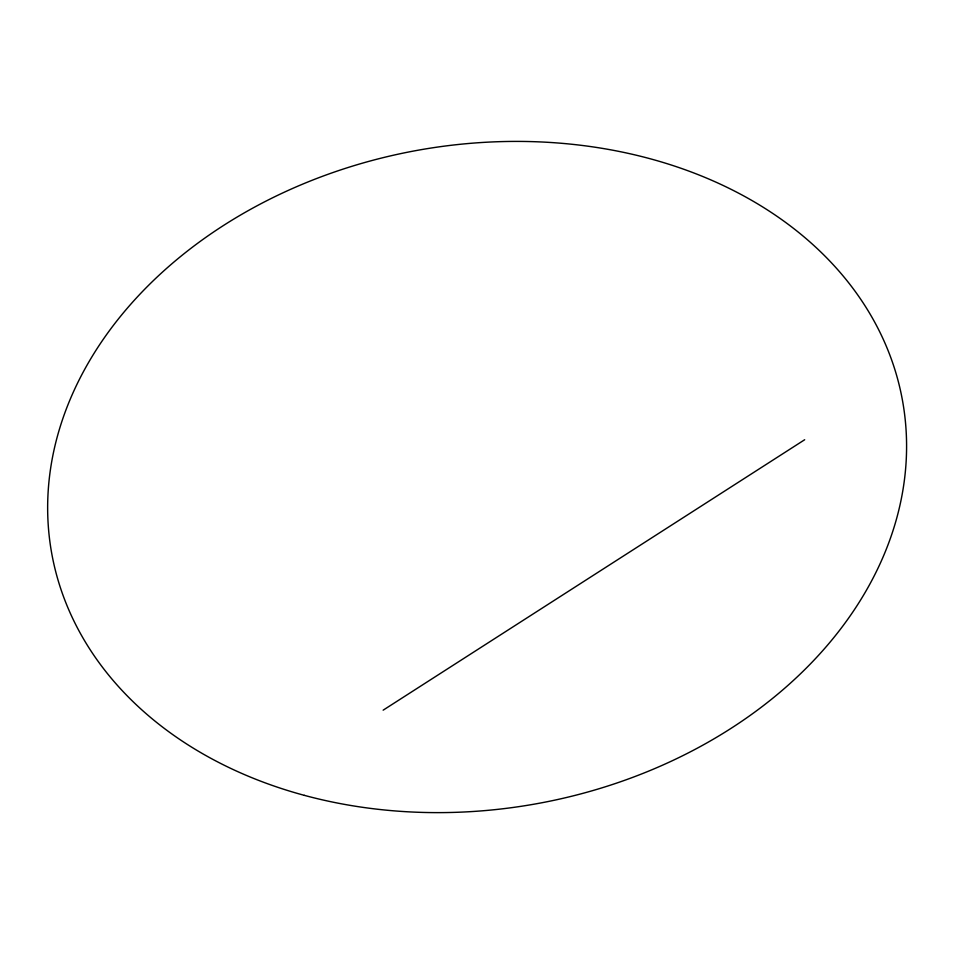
<?xml version="1.0" encoding="UTF-8"?>
<svg xmlns="http://www.w3.org/2000/svg" width="954" height="954" viewBox="0 0 954 954"><rect width="100%" height="100%" fill="white"/><g stroke="black" fill="none" stroke-linecap="round" stroke-linejoin="round"><path stroke-width="1.43" d="M383.15 710.17L804.675 439.734M304.338 795.35A432.198 332.087 -10.1 0 0 904.01 409.898A432.198 332.087 -10.1 0 0 222.997 225.8A432.198 332.087 -10.1 0 0 304.338 795.35"/></g></svg>
